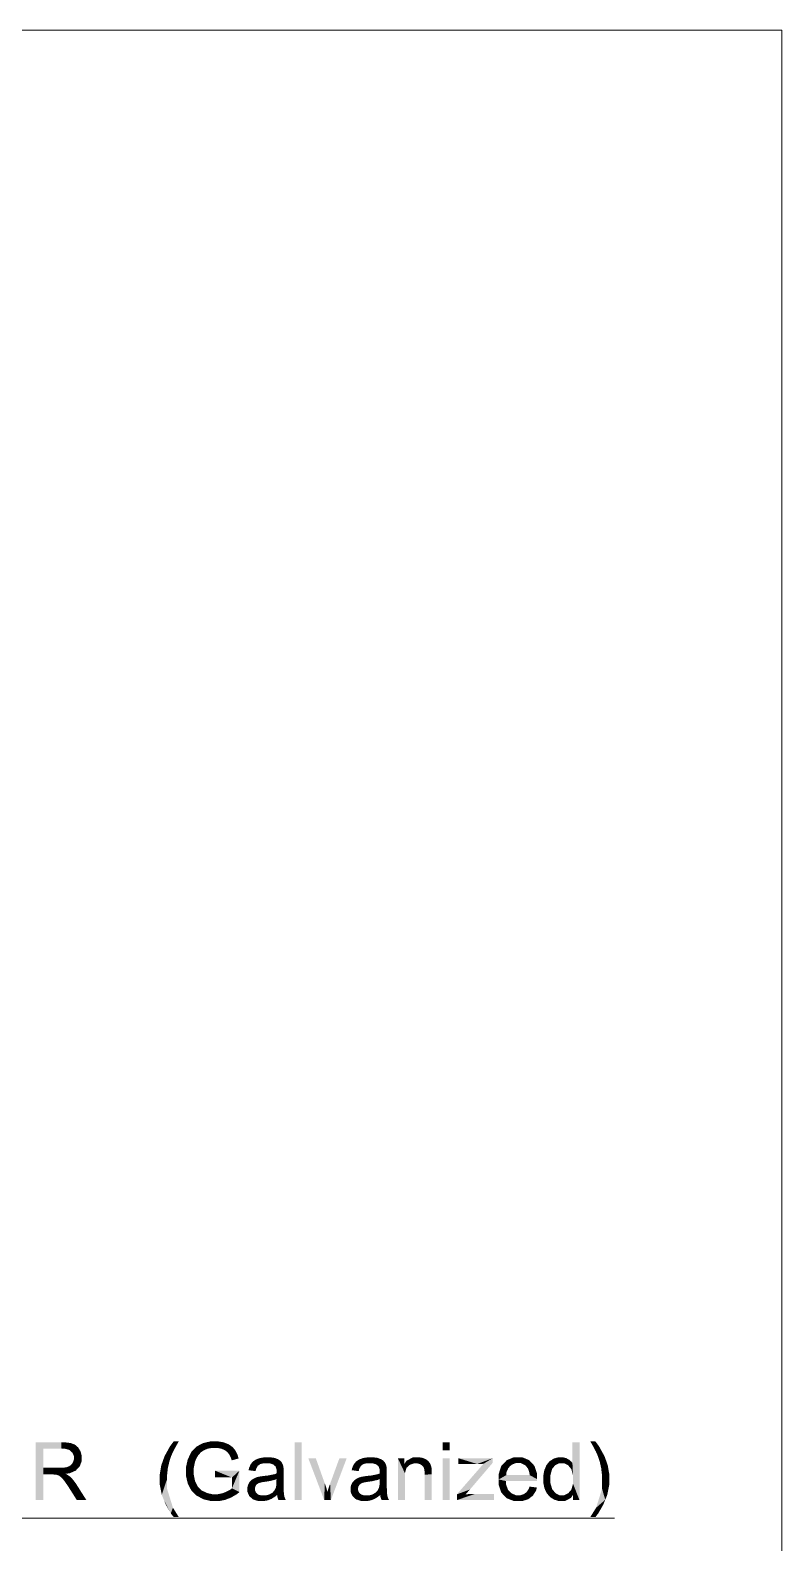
# Model space of a CAD drawing. Header units: millimetres. Extents: x 2 to 579, y 1 to 405.
# Drawn here: x 207.63 to 218.86, y 128.63 to 151.24 of the extents above; entities that cross this region are included whole.
import ezdxf

# ---------------------------------------------------------------- set-up
doc = ezdxf.new("R2010")
doc.units = ezdxf.units.MM
doc.linetypes.add('XKITLINE00', pattern=[0])
doc.layers.add('LinkedObject', color=7, linetype='Continuous', lineweight=0)

# ---------------------------------------------------------------- blocks, each defined once
blk = doc.blocks.new('*A4')
at = {"layer": 'LinkedObject'}
for points in [[(207.828, 129.754), (207.714, 129.271), (207.714, 130.135)], [(207.714, 130.135), (207.828, 130.04), (207.828, 129.754)], [(208.101, 130.04), (207.714, 130.135), (208.096, 130.135)], [(207.828, 130.04), (207.714, 130.135), (208.101, 130.04)], [(208.096, 130.135), (208.149, 130.04), (208.101, 130.04)], [(208.241, 130.123), (208.096, 130.135), (208.154, 130.135)], [(208.271, 130.111), (208.096, 130.135), (208.241, 130.123)], [(208.219, 130.02), (208.096, 130.135), (208.271, 130.111)], [(208.149, 130.04), (208.096, 130.135), (208.219, 130.02)], [(208.271, 130.111), (208.241, 130), (208.219, 130.02)], [(208.301, 130.1), (208.241, 130), (208.271, 130.111)], [(208.241, 130), (208.301, 130.1), (208.263, 129.98)], [(208.263, 129.98), (208.301, 130.1), (208.367, 130.029)], [(208.367, 130.029), (208.286, 129.93), (208.263, 129.98)], [(208.385, 130), (208.286, 129.93), (208.367, 130.029)], [(208.403, 129.935), (208.286, 129.93), (208.385, 130)], [(208.367, 130.029), (208.301, 130.1), (208.349, 130.059)], [(209.759, 129.974), (209.64, 129.926), (209.722, 130.075)], [(209.818, 130.087), (209.722, 130.075), (209.778, 130.149)], [(209.771, 130), (209.722, 130.075), (209.818, 130.087)], [(209.759, 129.974), (209.722, 130.075), (209.771, 130)], [(209.818, 130.087), (209.778, 130.149), (209.854, 130.149)], [(210.165, 130.096), (210.014, 129.934), (210.116, 130.07)], [(210.23, 130.016), (210.014, 129.934), (210.165, 130.096)], [(210.116, 130.07), (210.014, 129.934), (210.04, 129.989)], [(210.183, 129.985), (210.014, 129.934), (210.23, 130.016)], [(210.166, 129.965), (210.014, 129.934), (210.183, 129.985)], [(210.329, 130.149), (210.165, 130.096), (210.215, 130.123)], [(210.355, 130.052), (210.165, 130.096), (210.329, 130.149)], [(210.165, 130.096), (210.258, 130.028), (210.23, 130.016)], [(210.258, 130.028), (210.165, 130.096), (210.287, 130.04)], [(210.287, 130.04), (210.165, 130.096), (210.355, 130.052)], [(210.394, 130.052), (210.329, 130.149), (210.393, 130.149)], [(210.355, 130.052), (210.329, 130.149), (210.394, 130.052)], [(210.393, 130.149), (210.426, 130.052), (210.394, 130.052)], [(210.44, 130.149), (210.426, 130.052), (210.393, 130.149)], [(210.426, 130.052), (210.44, 130.149), (210.486, 130.04)], [(210.563, 130.119), (210.44, 130.149), (210.525, 130.134)], [(210.486, 130.04), (210.44, 130.149), (210.563, 130.119)], [(210.486, 130.04), (210.563, 130.119), (210.513, 130.029)], [(210.563, 130.119), (210.54, 130.018), (210.513, 130.029)], [(210.54, 130.018), (210.563, 130.119), (210.581, 129.987)], [(210.66, 130.062), (210.563, 130.119), (210.601, 130.104)], [(210.682, 130.035), (210.563, 130.119), (210.66, 130.062)], [(210.581, 129.987), (210.563, 130.119), (210.682, 130.035)], [(210.581, 129.987), (210.682, 130.035), (210.595, 129.969)], [(210.682, 130.035), (210.61, 129.95), (210.595, 129.969)], [(210.61, 129.95), (210.682, 130.035), (210.634, 129.898)], [(210.634, 129.898), (210.682, 130.035), (210.736, 129.937)], [(210.736, 129.937), (210.682, 130.035), (210.703, 130.007)], [(211.689, 130.135), (211.583, 129.271), (211.583, 130.135)], [(211.689, 129.271), (211.583, 129.271), (211.689, 130.135)], [(213.904, 130.135), (213.798, 130.013), (213.798, 130.135)], [(213.904, 130.013), (213.798, 130.013), (213.904, 130.135)], [(215.842, 130.135), (215.736, 129.825), (215.736, 130.135)], [(215.842, 130.135), (215.745, 129.639), (215.736, 129.825)], [(215.745, 129.639), (215.842, 130.135), (215.842, 129.271)], [(216.079, 130.149), (216.039, 130.087), (216.003, 130.149)], [(216.039, 130.087), (216.079, 130.149), (216.086, 129.998)], [(216.086, 129.998), (216.079, 130.149), (216.134, 130.075)], [(216.086, 129.998), (216.134, 130.075), (216.098, 129.972)], [(216.098, 129.972), (216.134, 130.075), (216.116, 129.931)], [(216.116, 129.931), (216.134, 130.075), (216.216, 129.926)], [(208.173, 129.762), (208.16, 129.664), (208.112, 129.754)], [(208.16, 129.664), (208.173, 129.762), (208.222, 129.672)], [(208.195, 129.77), (208.344, 129.744), (208.173, 129.762)], [(208.314, 129.712), (208.173, 129.762), (208.344, 129.744)], [(208.222, 129.672), (208.173, 129.762), (208.314, 129.712)], [(208.218, 129.778), (208.344, 129.744), (208.195, 129.77)], [(208.344, 129.744), (208.218, 129.778), (208.251, 129.804)], [(208.263, 129.822), (208.344, 129.744), (208.251, 129.804)], [(208.274, 129.84), (208.344, 129.744), (208.263, 129.822)], [(208.274, 129.84), (208.403, 129.899), (208.344, 129.744)], [(208.286, 129.878), (208.403, 129.899), (208.274, 129.84)], [(208.403, 129.899), (208.286, 129.93), (208.403, 129.935)], [(208.286, 129.93), (208.403, 129.899), (208.286, 129.899)], [(208.403, 129.899), (208.286, 129.878), (208.286, 129.899)], [(208.344, 129.744), (208.403, 129.899), (208.373, 129.776)], [(208.373, 129.776), (208.403, 129.899), (208.403, 129.853)], [(209.69, 129.749), (209.569, 129.653), (209.591, 129.788)], [(209.703, 129.804), (209.591, 129.788), (209.614, 129.852)], [(209.69, 129.749), (209.591, 129.788), (209.703, 129.804)], [(209.614, 129.852), (209.741, 129.933), (209.713, 129.848)], [(209.64, 129.926), (209.741, 129.933), (209.614, 129.852)], [(209.703, 129.804), (209.614, 129.852), (209.713, 129.848)], [(209.741, 129.933), (209.64, 129.926), (209.759, 129.974)], [(210.014, 129.934), (209.961, 129.762), (209.987, 129.879)], [(210.095, 129.84), (209.961, 129.762), (210.014, 129.934)], [(210.078, 129.753), (209.961, 129.762), (210.095, 129.84)], [(209.961, 129.762), (210.078, 129.753), (209.961, 129.699)], [(210.148, 129.946), (210.014, 129.934), (210.166, 129.965)], [(210.121, 129.903), (210.014, 129.934), (210.148, 129.946)], [(210.014, 129.934), (210.121, 129.903), (210.111, 129.88)], [(210.095, 129.84), (210.014, 129.934), (210.111, 129.88)], [(210.634, 129.898), (210.736, 129.937), (210.644, 129.865)], [(210.644, 129.865), (210.736, 129.937), (210.747, 129.893)], [(210.943, 129.826), (210.897, 129.718), (210.927, 129.805)], [(211.035, 129.784), (210.897, 129.718), (210.943, 129.826)], [(210.927, 129.805), (210.897, 129.718), (210.904, 129.752)], [(211.009, 129.738), (210.897, 129.718), (211.035, 129.784)], [(210.959, 129.846), (211.071, 129.81), (210.943, 129.826)], [(211.035, 129.784), (210.943, 129.826), (211.053, 129.797)], [(211.053, 129.797), (210.943, 129.826), (211.071, 129.81)], [(211.006, 129.878), (211.071, 129.81), (210.959, 129.846)], [(211.037, 129.889), (211.071, 129.81), (211.006, 129.878)], [(211.139, 129.911), (211.037, 129.889), (211.067, 129.9)], [(211.126, 129.823), (211.037, 129.889), (211.139, 129.911)], [(211.071, 129.81), (211.037, 129.889), (211.126, 129.823)], [(211.126, 129.823), (211.139, 129.911), (211.163, 129.823)], [(211.163, 129.823), (211.139, 129.911), (211.203, 129.823)], [(211.179, 129.911), (211.203, 129.823), (211.139, 129.911)], [(211.284, 129.902), (211.179, 129.911), (211.219, 129.911)], [(211.309, 129.892), (211.179, 129.911), (211.284, 129.902)], [(211.264, 129.805), (211.179, 129.911), (211.309, 129.892)], [(211.203, 129.823), (211.179, 129.911), (211.264, 129.805)], [(211.264, 129.805), (211.309, 129.892), (211.284, 129.787)], [(211.284, 129.787), (211.309, 129.892), (211.299, 129.774)], [(211.309, 129.892), (211.314, 129.728), (211.299, 129.774)], [(211.383, 129.845), (211.314, 129.728), (211.309, 129.892)], [(211.371, 129.859), (211.309, 129.892), (211.334, 129.883)], [(211.383, 129.845), (211.309, 129.892), (211.371, 129.859)], [(211.314, 129.679), (211.418, 129.759), (211.313, 129.668)], [(211.313, 129.668), (211.418, 129.759), (211.314, 129.585)], [(211.395, 129.83), (211.314, 129.728), (211.383, 129.845)], [(211.411, 129.794), (211.314, 129.728), (211.395, 129.83)], [(211.416, 129.772), (211.314, 129.728), (211.411, 129.794)], [(211.314, 129.728), (211.416, 129.772), (211.418, 129.759)], [(211.314, 129.728), (211.418, 129.759), (211.314, 129.696)], [(211.314, 129.696), (211.418, 129.759), (211.314, 129.693)], [(211.314, 129.693), (211.418, 129.759), (211.314, 129.679)], [(211.421, 129.71), (211.314, 129.585), (211.418, 129.759)], [(211.901, 129.897), (212.027, 129.271), (211.789, 129.897)], [(212.035, 129.522), (212.027, 129.271), (211.901, 129.897)], [(212.363, 129.897), (212.115, 129.515), (212.254, 129.897)], [(212.126, 129.271), (212.115, 129.515), (212.363, 129.897)], [(212.485, 129.826), (212.438, 129.718), (212.468, 129.805)], [(212.577, 129.784), (212.438, 129.718), (212.485, 129.826)], [(212.468, 129.805), (212.438, 129.718), (212.445, 129.752)], [(212.55, 129.738), (212.438, 129.718), (212.577, 129.784)], [(212.501, 129.846), (212.612, 129.81), (212.485, 129.826)], [(212.577, 129.784), (212.485, 129.826), (212.594, 129.797)], [(212.594, 129.797), (212.485, 129.826), (212.612, 129.81)], [(212.548, 129.878), (212.612, 129.81), (212.501, 129.846)], [(212.578, 129.889), (212.612, 129.81), (212.548, 129.878)], [(212.68, 129.911), (212.578, 129.889), (212.609, 129.9)], [(212.667, 129.823), (212.578, 129.889), (212.68, 129.911)], [(212.612, 129.81), (212.578, 129.889), (212.667, 129.823)], [(212.667, 129.823), (212.68, 129.911), (212.705, 129.823)], [(212.705, 129.823), (212.68, 129.911), (212.745, 129.823)], [(212.72, 129.911), (212.745, 129.823), (212.68, 129.911)], [(212.825, 129.902), (212.72, 129.911), (212.76, 129.911)], [(212.85, 129.892), (212.72, 129.911), (212.825, 129.902)], [(212.805, 129.805), (212.72, 129.911), (212.85, 129.892)], [(212.745, 129.823), (212.72, 129.911), (212.805, 129.805)], [(212.805, 129.805), (212.85, 129.892), (212.825, 129.787)], [(212.825, 129.787), (212.85, 129.892), (212.84, 129.774)], [(212.85, 129.892), (212.855, 129.728), (212.84, 129.774)], [(212.924, 129.845), (212.855, 129.728), (212.85, 129.892)], [(212.912, 129.859), (212.85, 129.892), (212.876, 129.883)], [(212.924, 129.845), (212.85, 129.892), (212.912, 129.859)], [(212.936, 129.83), (212.855, 129.728), (212.924, 129.845)], [(212.952, 129.794), (212.855, 129.728), (212.936, 129.83)], [(212.957, 129.772), (212.855, 129.728), (212.952, 129.794)], [(212.855, 129.728), (212.957, 129.772), (212.96, 129.759)], [(212.855, 129.728), (212.96, 129.759), (212.855, 129.696)], [(212.855, 129.696), (212.96, 129.759), (212.855, 129.693)], [(212.855, 129.693), (212.96, 129.759), (212.855, 129.679)], [(212.855, 129.679), (212.96, 129.759), (212.855, 129.668)], [(212.855, 129.668), (212.96, 129.759), (212.855, 129.585)], [(212.962, 129.71), (212.855, 129.585), (212.96, 129.759)], [(213.127, 129.897), (213.233, 129.613), (213.127, 129.271)], [(213.233, 129.613), (213.127, 129.897), (213.233, 129.673)], [(213.257, 129.755), (213.127, 129.897), (213.222, 129.808)], [(213.233, 129.673), (213.127, 129.897), (213.257, 129.755)], [(213.222, 129.808), (213.127, 129.897), (213.222, 129.897)], [(213.257, 129.86), (213.306, 129.798), (213.222, 129.808)], [(213.222, 129.808), (213.306, 129.798), (213.257, 129.755)], [(213.421, 129.911), (213.257, 129.86), (213.356, 129.911)], [(213.365, 129.819), (213.257, 129.86), (213.421, 129.911)], [(213.306, 129.798), (213.257, 129.86), (213.365, 129.819)], [(213.365, 129.819), (213.421, 129.911), (213.399, 129.819)], [(213.399, 129.819), (213.421, 129.911), (213.42, 129.819)], [(213.421, 129.911), (213.457, 129.81), (213.42, 129.819)], [(213.449, 129.911), (213.457, 129.81), (213.421, 129.911)], [(213.501, 129.901), (213.457, 129.81), (213.449, 129.911)], [(213.525, 129.891), (213.457, 129.81), (213.501, 129.901)], [(213.457, 129.81), (213.525, 129.891), (213.472, 129.8)], [(213.525, 129.891), (213.488, 129.791), (213.472, 129.8)], [(213.488, 129.791), (213.525, 129.891), (213.51, 129.765)], [(213.51, 129.765), (213.525, 129.891), (213.596, 129.837)], [(213.596, 129.837), (213.516, 129.749), (213.51, 129.765)], [(213.608, 129.821), (213.516, 129.749), (213.596, 129.837)], [(213.624, 129.782), (213.516, 129.749), (213.608, 129.821)], [(213.516, 129.749), (213.624, 129.782), (213.522, 129.733)], [(213.522, 129.733), (213.624, 129.782), (213.629, 129.759)], [(213.629, 129.759), (213.528, 129.684), (213.522, 129.733)], [(213.584, 129.854), (213.525, 129.891), (213.549, 129.88)], [(213.596, 129.837), (213.525, 129.891), (213.584, 129.854)], [(213.632, 129.744), (213.528, 129.684), (213.629, 129.759)], [(213.904, 129.897), (213.798, 129.271), (213.798, 129.897)], [(213.904, 129.271), (213.798, 129.271), (213.904, 129.897)], [(214.544, 129.897), (214.009, 129.357), (214.407, 129.814)], [(214.544, 129.827), (214.009, 129.357), (214.544, 129.897)], [(214.205, 129.43), (214.009, 129.357), (214.544, 129.827)], [(214.032, 129.897), (214.287, 129.811), (214.032, 129.811)], [(214.313, 129.811), (214.032, 129.897), (214.544, 129.897)], [(214.287, 129.811), (214.032, 129.897), (214.313, 129.811)], [(214.313, 129.811), (214.544, 129.897), (214.373, 129.812)], [(214.373, 129.812), (214.544, 129.897), (214.407, 129.814)], [(214.714, 129.824), (214.633, 129.658), (214.673, 129.78)], [(214.778, 129.75), (214.633, 129.658), (214.714, 129.824)], [(214.86, 129.911), (214.714, 129.824), (214.754, 129.867)], [(214.925, 129.911), (214.714, 129.824), (214.86, 129.911)], [(214.889, 129.824), (214.714, 129.824), (214.925, 129.911)], [(214.714, 129.824), (214.802, 129.775), (214.778, 129.75)], [(214.802, 129.775), (214.714, 129.824), (214.827, 129.799)], [(214.827, 129.799), (214.714, 129.824), (214.889, 129.824)], [(214.889, 129.824), (214.925, 129.911), (214.925, 129.824)], [(214.925, 129.911), (214.966, 129.824), (214.925, 129.824)], [(215.09, 129.868), (214.925, 129.911), (214.987, 129.911)], [(215.129, 129.826), (214.925, 129.911), (215.09, 129.868)], [(215.031, 129.793), (214.925, 129.911), (215.129, 129.826)], [(214.966, 129.824), (214.925, 129.911), (215.031, 129.793)], [(215.031, 129.793), (215.129, 129.826), (215.056, 129.762)], [(215.129, 129.826), (215.073, 129.743), (215.056, 129.762)], [(215.073, 129.743), (215.129, 129.826), (215.093, 129.683)], [(215.093, 129.683), (215.129, 129.826), (215.209, 129.663)], [(215.209, 129.663), (215.129, 129.826), (215.169, 129.783)], [(215.346, 129.792), (215.456, 129.765), (215.331, 129.753)], [(215.331, 129.753), (215.456, 129.765), (215.432, 129.736)], [(215.393, 129.85), (215.456, 129.765), (215.346, 129.792)], [(215.48, 129.794), (215.393, 129.85), (215.424, 129.87)], [(215.456, 129.765), (215.393, 129.85), (215.48, 129.794)], [(215.455, 129.891), (215.539, 129.823), (215.424, 129.87)], [(215.424, 129.87), (215.539, 129.823), (215.48, 129.794)], [(215.525, 129.911), (215.539, 129.823), (215.455, 129.891)], [(215.564, 129.911), (215.539, 129.823), (215.525, 129.911)], [(215.539, 129.823), (215.564, 129.911), (215.574, 129.823)], [(215.564, 129.911), (215.61, 129.823), (215.574, 129.823)], [(215.592, 129.911), (215.61, 129.823), (215.564, 129.911)], [(215.642, 129.899), (215.61, 129.823), (215.592, 129.911)], [(215.664, 129.887), (215.61, 129.823), (215.642, 129.899)], [(215.664, 129.887), (215.671, 129.793), (215.61, 129.823)], [(215.686, 129.875), (215.671, 129.793), (215.664, 129.887)], [(215.722, 129.844), (215.671, 129.793), (215.686, 129.875)], [(215.736, 129.825), (215.671, 129.793), (215.722, 129.844)], [(215.671, 129.793), (215.736, 129.825), (215.696, 129.763)], [(215.696, 129.763), (215.736, 129.825), (215.721, 129.733)], [(215.736, 129.825), (215.745, 129.639), (215.721, 129.733)], [(216.116, 129.931), (216.216, 129.926), (216.144, 129.846)], [(216.144, 129.846), (216.216, 129.926), (216.243, 129.852)], [(216.144, 129.846), (216.243, 129.852), (216.154, 129.802)], [(216.154, 129.802), (216.243, 129.852), (216.166, 129.748)], [(216.166, 129.748), (216.243, 129.852), (216.265, 129.788)], [(216.166, 129.748), (216.265, 129.788), (216.179, 129.638)], [(216.179, 129.638), (216.265, 129.788), (216.288, 129.653)], [(207.828, 129.754), (207.828, 129.654), (207.714, 129.271)], [(207.714, 129.271), (207.828, 129.654), (207.828, 129.271)], [(207.96, 129.654), (207.828, 129.754), (208.073, 129.754)], [(207.828, 129.654), (207.828, 129.754), (207.96, 129.654)], [(207.96, 129.654), (208.073, 129.754), (207.982, 129.654)], [(207.982, 129.654), (208.073, 129.754), (208.014, 129.652)], [(208.014, 129.652), (208.073, 129.754), (208.024, 129.65)], [(208.024, 129.65), (208.073, 129.754), (208.037, 129.647)], [(208.037, 129.647), (208.073, 129.754), (208.063, 129.636)], [(208.063, 129.636), (208.073, 129.754), (208.112, 129.754)], [(208.063, 129.636), (208.112, 129.754), (208.076, 129.627)], [(208.112, 129.754), (208.16, 129.664), (208.076, 129.627)], [(208.076, 129.627), (208.16, 129.664), (208.088, 129.619)], [(208.16, 129.664), (208.117, 129.59), (208.088, 129.619)], [(208.183, 129.653), (208.117, 129.59), (208.16, 129.664)], [(208.117, 129.59), (208.183, 129.653), (208.134, 129.57)], [(208.134, 129.57), (208.183, 129.653), (208.15, 129.549)], [(208.15, 129.549), (208.183, 129.653), (208.229, 129.621)], [(208.229, 129.621), (208.191, 129.489), (208.15, 129.549)], [(208.229, 129.621), (208.183, 129.653), (208.217, 129.631)], [(208.254, 129.598), (208.191, 129.489), (208.229, 129.621)], [(208.301, 129.54), (208.191, 129.489), (208.254, 129.598)], [(208.191, 129.489), (208.301, 129.54), (208.216, 129.451)], [(208.216, 129.451), (208.301, 129.54), (208.324, 129.506)], [(209.678, 129.638), (209.569, 129.653), (209.69, 129.749)], [(209.569, 129.653), (209.678, 129.638), (209.569, 129.583)], [(209.569, 129.583), (209.678, 129.638), (209.678, 129.583)], [(209.569, 129.504), (209.678, 129.583), (209.599, 129.35)], [(209.569, 129.583), (209.678, 129.583), (209.569, 129.504)], [(209.599, 129.35), (209.678, 129.583), (209.629, 129.276)], [(209.629, 129.276), (209.678, 129.583), (209.678, 129.441)], [(209.961, 129.699), (210.078, 129.753), (210.078, 129.706)], [(210.078, 129.648), (209.961, 129.699), (210.078, 129.706)], [(209.961, 129.699), (210.014, 129.468), (209.961, 129.635)], [(210.078, 129.648), (210.014, 129.468), (209.961, 129.699)], [(209.961, 129.635), (210.014, 129.468), (209.987, 129.52)], [(210.098, 129.551), (210.014, 129.468), (210.078, 129.648)], [(210.014, 129.468), (210.098, 129.551), (210.118, 129.512)], [(210.394, 129.711), (210.648, 129.609), (210.394, 129.609)], [(210.76, 129.711), (210.648, 129.609), (210.394, 129.711)], [(210.648, 129.448), (210.76, 129.711), (210.76, 129.391)], [(210.648, 129.609), (210.76, 129.711), (210.648, 129.448)], [(210.897, 129.718), (211.009, 129.738), (211, 129.704)], [(210.91, 129.539), (211.006, 129.489), (210.899, 129.52)], [(210.937, 129.569), (211.006, 129.489), (210.91, 129.539)], [(211.014, 129.501), (210.937, 129.569), (210.954, 129.581)], [(211.006, 129.489), (210.937, 129.569), (211.014, 129.501)], [(210.971, 129.592), (211.035, 129.518), (210.954, 129.581)], [(210.954, 129.581), (211.035, 129.518), (211.014, 129.501)], [(211.009, 129.61), (211.035, 129.518), (210.971, 129.592)], [(211.03, 129.616), (211.035, 129.518), (211.009, 129.61)], [(211.046, 129.62), (211.062, 129.53), (211.03, 129.616)], [(211.035, 129.518), (211.03, 129.616), (211.048, 129.524)], [(211.048, 129.524), (211.03, 129.616), (211.062, 129.53)], [(211.093, 129.628), (211.108, 129.54), (211.046, 129.62)], [(211.046, 129.62), (211.108, 129.54), (211.062, 129.53)], [(211.124, 129.632), (211.141, 129.545), (211.093, 129.628)], [(211.093, 129.628), (211.141, 129.545), (211.108, 129.54)], [(211.189, 129.639), (211.198, 129.553), (211.124, 129.632)], [(211.124, 129.632), (211.198, 129.553), (211.141, 129.545)], [(211.283, 129.658), (211.314, 129.585), (211.189, 129.639)], [(211.189, 129.639), (211.314, 129.585), (211.198, 129.553)], [(211.198, 129.553), (211.314, 129.585), (211.285, 129.573)], [(211.313, 129.668), (211.314, 129.585), (211.283, 129.658)], [(211.305, 129.458), (211.421, 129.533), (211.421, 129.459)], [(211.313, 129.511), (211.421, 129.533), (211.305, 129.458)], [(211.421, 129.675), (211.313, 129.546), (211.314, 129.585)], [(211.421, 129.533), (211.313, 129.546), (211.421, 129.675)], [(211.421, 129.533), (211.313, 129.511), (211.313, 129.546)], [(211.421, 129.675), (211.314, 129.585), (211.421, 129.71)], [(212.438, 129.718), (212.55, 129.738), (212.542, 129.704)], [(212.451, 129.539), (212.548, 129.489), (212.441, 129.52)], [(212.479, 129.569), (212.548, 129.489), (212.451, 129.539)], [(212.555, 129.501), (212.479, 129.569), (212.495, 129.581)], [(212.548, 129.489), (212.479, 129.569), (212.555, 129.501)], [(212.512, 129.592), (212.576, 129.518), (212.495, 129.581)], [(212.495, 129.581), (212.576, 129.518), (212.555, 129.501)], [(212.55, 129.61), (212.576, 129.518), (212.512, 129.592)], [(212.572, 129.616), (212.576, 129.518), (212.55, 129.61)], [(212.587, 129.62), (212.603, 129.53), (212.572, 129.616)], [(212.576, 129.518), (212.572, 129.616), (212.59, 129.524)], [(212.59, 129.524), (212.572, 129.616), (212.603, 129.53)], [(212.634, 129.628), (212.649, 129.54), (212.587, 129.62)], [(212.587, 129.62), (212.649, 129.54), (212.603, 129.53)], [(212.666, 129.632), (212.682, 129.545), (212.634, 129.628)], [(212.634, 129.628), (212.682, 129.545), (212.649, 129.54)], [(212.73, 129.639), (212.74, 129.553), (212.666, 129.632)], [(212.666, 129.632), (212.74, 129.553), (212.682, 129.545)], [(212.824, 129.658), (212.855, 129.585), (212.73, 129.639)], [(212.73, 129.639), (212.855, 129.585), (212.74, 129.553)], [(212.74, 129.553), (212.855, 129.585), (212.826, 129.573)], [(212.855, 129.668), (212.855, 129.585), (212.824, 129.658)], [(212.846, 129.458), (212.962, 129.533), (212.962, 129.459)], [(212.855, 129.511), (212.962, 129.533), (212.846, 129.458)], [(212.962, 129.675), (212.855, 129.585), (212.962, 129.71)], [(212.962, 129.675), (212.855, 129.546), (212.855, 129.585)], [(212.962, 129.533), (212.855, 129.546), (212.962, 129.675)], [(212.962, 129.533), (212.855, 129.511), (212.855, 129.546)], [(213.127, 129.271), (213.233, 129.613), (213.233, 129.271)], [(213.635, 129.693), (213.528, 129.684), (213.632, 129.744)], [(213.635, 129.693), (213.528, 129.652), (213.528, 129.684)], [(213.635, 129.656), (213.528, 129.652), (213.635, 129.693)], [(213.528, 129.271), (213.635, 129.656), (213.635, 129.271)], [(213.528, 129.652), (213.635, 129.656), (213.528, 129.271)], [(214.75, 129.685), (214.633, 129.658), (214.778, 129.75)], [(214.633, 129.658), (214.75, 129.685), (214.747, 129.644)], [(214.747, 129.644), (214.633, 129.579), (214.633, 129.658)], [(214.747, 129.644), (215.209, 129.585), (214.633, 129.579)], [(215.209, 129.58), (214.633, 129.579), (215.209, 129.585)], [(215.209, 129.566), (214.633, 129.579), (215.209, 129.58)], [(214.633, 129.579), (214.713, 129.341), (214.633, 129.502)], [(214.744, 129.505), (214.713, 129.341), (214.633, 129.579)], [(214.744, 129.505), (214.633, 129.579), (214.741, 129.557)], [(215.208, 129.557), (214.633, 129.579), (215.209, 129.566)], [(214.741, 129.557), (214.633, 129.579), (215.208, 129.557)], [(215.097, 129.644), (215.209, 129.585), (214.747, 129.644)], [(215.093, 129.683), (215.209, 129.663), (215.097, 129.644)], [(215.209, 129.585), (215.097, 129.644), (215.209, 129.663)], [(215.331, 129.753), (215.3, 129.583), (215.315, 129.715)], [(215.432, 129.736), (215.3, 129.583), (215.331, 129.753)], [(215.408, 129.645), (215.3, 129.583), (215.432, 129.736)], [(215.315, 129.715), (215.3, 129.583), (215.3, 129.63)], [(215.3, 129.583), (215.408, 129.645), (215.408, 129.583)], [(215.3, 129.583), (215.408, 129.523), (215.3, 129.535)], [(215.408, 129.523), (215.3, 129.583), (215.408, 129.583)], [(215.3, 129.535), (215.408, 129.523), (215.317, 129.45)], [(215.745, 129.639), (215.842, 129.271), (215.745, 129.574)], [(215.745, 129.574), (215.842, 129.271), (215.745, 129.516)], [(216.179, 129.583), (216.288, 129.653), (216.288, 129.583)], [(216.179, 129.638), (216.288, 129.653), (216.179, 129.583)], [(216.179, 129.583), (216.288, 129.583), (216.179, 129.441)], [(216.288, 129.504), (216.179, 129.441), (216.288, 129.583)], [(208.216, 129.451), (208.324, 129.506), (208.33, 129.271)], [(208.33, 129.271), (208.324, 129.506), (208.473, 129.271)], [(209.678, 129.441), (209.734, 129.072), (209.629, 129.276)], [(209.766, 129.158), (209.734, 129.072), (209.678, 129.441)], [(210.138, 129.473), (210.014, 129.468), (210.118, 129.512)], [(210.138, 129.473), (210.171, 129.311), (210.014, 129.468)], [(210.014, 129.468), (210.171, 129.311), (210.04, 129.417)], [(210.04, 129.417), (210.171, 129.311), (210.119, 129.338)], [(210.196, 129.415), (210.171, 129.311), (210.138, 129.473)], [(210.171, 129.311), (210.196, 129.415), (210.234, 129.397)], [(210.272, 129.378), (210.171, 129.311), (210.234, 129.397)], [(210.272, 129.378), (210.402, 129.256), (210.171, 129.311)], [(210.171, 129.311), (210.402, 129.256), (210.223, 129.283)], [(210.353, 129.359), (210.402, 129.256), (210.272, 129.378)], [(210.402, 129.256), (210.353, 129.359), (210.396, 129.359)], [(210.396, 129.359), (210.449, 129.256), (210.402, 129.256)], [(210.433, 129.359), (210.449, 129.256), (210.396, 129.359)], [(210.505, 129.373), (210.541, 129.273), (210.433, 129.359)], [(210.433, 129.359), (210.541, 129.273), (210.449, 129.256)], [(210.586, 129.29), (210.505, 129.373), (210.541, 129.387)], [(210.541, 129.273), (210.505, 129.373), (210.586, 129.29)], [(210.576, 129.402), (210.631, 129.307), (210.541, 129.387)], [(210.541, 129.387), (210.631, 129.307), (210.586, 129.29)], [(210.63, 129.432), (210.76, 129.391), (210.576, 129.402)], [(210.576, 129.402), (210.76, 129.391), (210.631, 129.307)], [(210.648, 129.448), (210.76, 129.391), (210.63, 129.432)], [(210.631, 129.307), (210.76, 129.391), (210.718, 129.357)], [(210.899, 129.52), (210.878, 129.436), (210.889, 129.501)], [(210.999, 129.478), (210.878, 129.436), (210.899, 129.52)], [(210.889, 129.501), (210.878, 129.436), (210.878, 129.459)], [(210.992, 129.453), (210.878, 129.436), (210.999, 129.478)], [(210.878, 129.436), (210.992, 129.453), (210.992, 129.439)], [(210.992, 129.418), (210.878, 129.436), (210.992, 129.439)], [(210.878, 129.436), (210.992, 129.418), (210.878, 129.397)], [(210.878, 129.397), (210.992, 129.418), (210.906, 129.332)], [(210.899, 129.52), (211.006, 129.489), (210.999, 129.478)], [(210.906, 129.332), (210.992, 129.418), (210.934, 129.307)], [(210.934, 129.307), (210.992, 129.418), (211.008, 129.382)], [(211.008, 129.382), (210.961, 129.282), (210.934, 129.307)], [(211.024, 129.368), (210.961, 129.282), (211.008, 129.382)], [(211.04, 129.354), (210.961, 129.282), (211.024, 129.368)], [(210.961, 129.282), (211.04, 129.354), (211.041, 129.257)], [(211.092, 129.257), (211.04, 129.354), (211.087, 129.34)], [(211.041, 129.257), (211.04, 129.354), (211.092, 129.257)], [(211.087, 129.34), (211.123, 129.257), (211.092, 129.257)], [(211.117, 129.34), (211.123, 129.257), (211.087, 129.34)], [(211.148, 129.34), (211.123, 129.257), (211.117, 129.34)], [(211.123, 129.257), (211.148, 129.34), (211.182, 129.267)], [(211.209, 129.277), (211.148, 129.34), (211.202, 129.353)], [(211.182, 129.267), (211.148, 129.34), (211.209, 129.277)], [(211.323, 129.348), (211.202, 129.353), (211.226, 129.367)], [(211.293, 129.323), (211.202, 129.353), (211.323, 129.348)], [(211.236, 129.288), (211.202, 129.353), (211.293, 129.323)], [(211.209, 129.277), (211.202, 129.353), (211.236, 129.288)], [(211.25, 129.38), (211.424, 129.366), (211.226, 129.367)], [(211.424, 129.366), (211.323, 129.348), (211.226, 129.367)], [(211.25, 129.38), (211.421, 129.459), (211.424, 129.366)], [(211.285, 129.417), (211.421, 129.459), (211.25, 129.38)], [(211.296, 129.44), (211.421, 129.459), (211.285, 129.417)], [(211.421, 129.459), (211.296, 129.44), (211.305, 129.458)], [(211.323, 129.348), (211.424, 129.366), (211.325, 129.326)], [(211.325, 129.326), (211.424, 129.366), (211.428, 129.346)], [(211.428, 129.346), (211.336, 129.287), (211.325, 129.326)], [(211.431, 129.326), (211.336, 129.287), (211.428, 129.346)], [(211.431, 129.326), (211.344, 129.271), (211.336, 129.287)], [(211.445, 129.289), (211.344, 129.271), (211.431, 129.326)], [(212.046, 129.492), (212.027, 129.271), (212.035, 129.522)], [(212.066, 129.429), (212.027, 129.271), (212.046, 129.492)], [(212.076, 129.396), (212.027, 129.271), (212.066, 129.429)], [(212.076, 129.396), (212.126, 129.271), (212.027, 129.271)], [(212.083, 129.421), (212.126, 129.271), (212.076, 129.396)], [(212.102, 129.48), (212.126, 129.271), (212.083, 129.421)], [(212.115, 129.515), (212.126, 129.271), (212.102, 129.48)], [(212.441, 129.52), (212.42, 129.436), (212.43, 129.501)], [(212.54, 129.478), (212.42, 129.436), (212.441, 129.52)], [(212.43, 129.501), (212.42, 129.436), (212.42, 129.459)], [(212.533, 129.453), (212.42, 129.436), (212.54, 129.478)], [(212.42, 129.436), (212.533, 129.453), (212.533, 129.439)], [(212.533, 129.418), (212.42, 129.436), (212.533, 129.439)], [(212.42, 129.436), (212.533, 129.418), (212.42, 129.397)], [(212.42, 129.397), (212.533, 129.418), (212.448, 129.332)], [(212.441, 129.52), (212.548, 129.489), (212.54, 129.478)], [(212.448, 129.332), (212.533, 129.418), (212.475, 129.307)], [(212.475, 129.307), (212.533, 129.418), (212.549, 129.382)], [(212.549, 129.382), (212.503, 129.282), (212.475, 129.307)], [(212.565, 129.368), (212.503, 129.282), (212.549, 129.382)], [(212.581, 129.354), (212.503, 129.282), (212.565, 129.368)], [(212.503, 129.282), (212.581, 129.354), (212.582, 129.257)], [(212.633, 129.257), (212.581, 129.354), (212.628, 129.34)], [(212.582, 129.257), (212.581, 129.354), (212.633, 129.257)], [(212.628, 129.34), (212.665, 129.257), (212.633, 129.257)], [(212.659, 129.34), (212.665, 129.257), (212.628, 129.34)], [(212.689, 129.34), (212.665, 129.257), (212.659, 129.34)], [(212.665, 129.257), (212.689, 129.34), (212.723, 129.267)], [(212.75, 129.277), (212.689, 129.34), (212.744, 129.353)], [(212.723, 129.267), (212.689, 129.34), (212.75, 129.277)], [(212.864, 129.348), (212.744, 129.353), (212.768, 129.367)], [(212.834, 129.323), (212.744, 129.353), (212.864, 129.348)], [(212.778, 129.288), (212.744, 129.353), (212.834, 129.323)], [(212.75, 129.277), (212.744, 129.353), (212.778, 129.288)], [(212.791, 129.38), (212.966, 129.366), (212.768, 129.367)], [(212.966, 129.366), (212.864, 129.348), (212.768, 129.367)], [(212.791, 129.38), (212.962, 129.459), (212.966, 129.366)], [(212.826, 129.417), (212.962, 129.459), (212.791, 129.38)], [(212.838, 129.44), (212.962, 129.459), (212.826, 129.417)], [(212.962, 129.459), (212.838, 129.44), (212.846, 129.458)], [(212.864, 129.348), (212.966, 129.366), (212.866, 129.326)], [(212.866, 129.326), (212.966, 129.366), (212.969, 129.346)], [(212.969, 129.346), (212.877, 129.287), (212.866, 129.326)], [(212.973, 129.326), (212.877, 129.287), (212.969, 129.346)], [(212.973, 129.326), (212.886, 129.271), (212.877, 129.287)], [(212.986, 129.289), (212.886, 129.271), (212.973, 129.326)], [(214.205, 129.43), (214.009, 129.271), (214.009, 129.357)], [(214.14, 129.357), (214.009, 129.271), (214.205, 129.43)], [(214.009, 129.271), (214.274, 129.362), (214.563, 129.271)], [(214.274, 129.362), (214.009, 129.271), (214.242, 129.362)], [(214.242, 129.362), (214.009, 129.271), (214.176, 129.36)], [(214.176, 129.36), (214.009, 129.271), (214.14, 129.357)], [(214.563, 129.271), (214.274, 129.362), (214.563, 129.362)], [(214.633, 129.502), (214.713, 129.341), (214.673, 129.384)], [(214.774, 129.426), (214.713, 129.341), (214.744, 129.505)], [(214.713, 129.341), (214.774, 129.426), (214.753, 129.299)], [(214.8, 129.399), (214.753, 129.299), (214.774, 129.426)], [(214.826, 129.372), (214.753, 129.299), (214.8, 129.399)], [(214.826, 129.372), (214.93, 129.257), (214.753, 129.299)], [(214.891, 129.344), (214.93, 129.257), (214.826, 129.372)], [(214.93, 129.344), (214.93, 129.257), (214.891, 129.344)], [(214.96, 129.344), (215.109, 129.31), (214.93, 129.257)], [(214.96, 129.344), (214.93, 129.257), (214.93, 129.344)], [(214.93, 129.257), (215.109, 129.31), (214.985, 129.257)], [(215.009, 129.36), (215.109, 129.31), (214.96, 129.344)], [(214.985, 129.257), (215.109, 129.31), (215.074, 129.283)], [(215.03, 129.375), (215.144, 129.336), (215.009, 129.36)], [(215.109, 129.31), (215.009, 129.36), (215.144, 129.336)], [(215.051, 129.39), (215.144, 129.336), (215.03, 129.375)], [(215.051, 129.39), (215.205, 129.459), (215.144, 129.336)], [(215.083, 129.439), (215.205, 129.459), (215.051, 129.39)], [(215.205, 129.459), (215.083, 129.439), (215.095, 129.473)], [(215.144, 129.336), (215.205, 129.459), (215.192, 129.411)], [(215.317, 129.45), (215.408, 129.523), (215.334, 129.413)], [(215.334, 129.413), (215.408, 129.523), (215.434, 129.433)], [(215.434, 129.433), (215.4, 129.319), (215.334, 129.413)], [(215.334, 129.413), (215.4, 129.319), (215.351, 129.376)], [(215.459, 129.404), (215.4, 129.319), (215.434, 129.433)], [(215.4, 129.319), (215.459, 129.404), (215.431, 129.298)], [(215.431, 129.298), (215.459, 129.404), (215.484, 129.374)], [(215.484, 129.374), (215.569, 129.257), (215.431, 129.298)], [(215.544, 129.344), (215.569, 129.257), (215.484, 129.374)], [(215.569, 129.257), (215.544, 129.344), (215.579, 129.344)], [(215.569, 129.257), (215.744, 129.35), (215.626, 129.257)], [(215.613, 129.344), (215.744, 129.35), (215.569, 129.257)], [(215.613, 129.344), (215.569, 129.257), (215.579, 129.344)], [(215.672, 129.373), (215.744, 129.35), (215.613, 129.344)], [(215.626, 129.257), (215.744, 129.35), (215.714, 129.304)], [(215.744, 129.35), (215.672, 129.373), (215.697, 129.401)], [(215.721, 129.429), (215.744, 129.35), (215.697, 129.401)], [(215.745, 129.516), (215.842, 129.271), (215.721, 129.429)], [(215.721, 129.429), (215.842, 129.271), (215.744, 129.35)], [(215.744, 129.35), (215.842, 129.271), (215.744, 129.271)], [(216.179, 129.441), (216.227, 129.276), (216.091, 129.158)], [(216.257, 129.35), (216.179, 129.441), (216.288, 129.504)], [(216.227, 129.276), (216.179, 129.441), (216.257, 129.35)], [(209.629, 129.276), (209.734, 129.072), (209.66, 129.202)], [(209.734, 129.072), (209.766, 129.158), (209.778, 129.017)], [(209.778, 129.017), (209.766, 129.158), (209.854, 129.017)], [(210.223, 129.283), (210.402, 129.256), (210.339, 129.256)], [(211.344, 129.271), (211.445, 129.289), (211.455, 129.271)], [(212.886, 129.271), (212.986, 129.289), (212.996, 129.271)], [(214.753, 129.299), (214.93, 129.257), (214.862, 129.257)], [(215.431, 129.298), (215.569, 129.257), (215.463, 129.278)], [(215.463, 129.278), (215.569, 129.257), (215.531, 129.257)], [(216.091, 129.158), (216.122, 129.072), (216.003, 129.017)], [(216.091, 129.158), (216.227, 129.276), (216.122, 129.072)], [(216.122, 129.072), (216.227, 129.276), (216.197, 129.202)], [(216.003, 129.017), (216.122, 129.072), (216.079, 129.017)]]:
    blk.add_hatch(color=7, dxfattribs=at).paths.add_polyline_path(points, flags=17)
at = {"layer": 'LinkedObject', "color": 2, "linetype": 'XKITLINE00', "lineweight": 0}
for p, q in [((134.712, 151.24), (218.864, 151.24)), ((218.864, 151.24), (218.864, 79.748))]:
    blk.add_line(p, q, dxfattribs=at)
at = {"layer": 'LinkedObject', "color": 6, "linetype": 'XKITLINE00', "lineweight": 0}
blk.add_line((198.267, 129), (216.367, 129), dxfattribs=at)

msp = doc.modelspace()

# ---------------------------------------------------------------- block references
at = {"lineweight": 0}
msp.add_blockref('*A4', (0, 0), dxfattribs=at)

doc.saveas('drawing.dxf')
